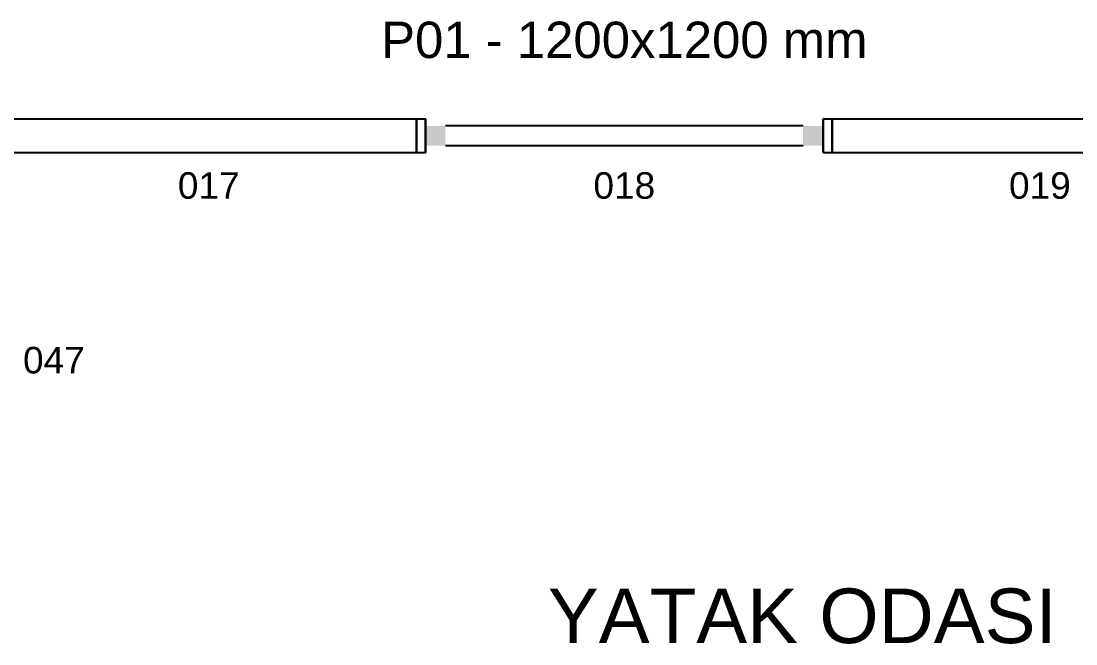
# Model space of a CAD drawing. Header units: millimetres. Extents: x -973 to 28250, y -35942 to 8545.
# Drawn here: x 7691 to 10876, y -19585 to -17703 of the extents above; entities that cross this region are included whole.
import ezdxf
from ezdxf.enums import TextEntityAlignment as Align

# ---------------------------------------------------------------- set-up
doc = ezdxf.new("R2010")
doc.units = ezdxf.units.MM
for name, color, linetype in [('PENCERE', 10, 'Continuous'), ('R02_AKS', 8, 'Continuous'), ('R02_DUVAR', 7, 'Continuous'), ('R02_PENCERE', 4, 'Continuous'), ('R02_YAZI', 7, 'Continuous')]:
    doc.layers.add(name, color=color, linetype=linetype)
doc.styles.get("Standard").update_dxf_attribs({"font": 'Arial.ttf'})

# ---------------------------------------------------------------- blocks, each defined once
blk = doc.blocks.new('R02_CK_D01_H_1_1_P')
blk.add_lwpolyline([(0, 0), (1255, 0), (1255, 100), (0, 100)], close=True)
blk = doc.blocks.new('R02_SRC_P01')
at = {"layer": 'PENCERE', "color": 1}
for p, q in [((53387.01, 8192.86), (53397.01, 8192.86)), ((53389.01, 8186.86), (53389.01, 8078.86)), ((53395.01, 8186.86), (53395.01, 8078.86)), ((53387.01, 8072.86), (53397.01, 8072.86))]:
    blk.add_line(p, q, dxfattribs=at)
for points in [[(53389.01, 8192.86), (53389.01, 8186.86), (53395.01, 8192.86), (53395.01, 8186.86)], [(53389.01, 8072.86), (53389.01, 8078.86), (53395.01, 8072.86), (53395.01, 8078.86)]]:
    blk.add_solid(points, dxfattribs=at)
blk = doc.blocks.new('R02_CK_D05_H_1_1_P')
for points in [[(0, 0), (27.5, 0), (27.5, 100), (0, 100)], [(1227.5, 0), (1255, 0), (1255, 100), (1227.5, 100)]]:
    blk.add_lwpolyline(points, close=True)
at = {"xscale": 10, "yscale": 10, "rotation": 270}
blk.add_blockref('R02_SRC_P01', (-80701.10801, 533970.0577), dxfattribs=at)

msp = doc.modelspace()

# ---------------------------------------------------------------- block references
at = {"layer": 'R02_DUVAR'}
for name, p in [('R02_CK_D01_H_1_1_P', (7630, -18100)), ('R02_CK_D05_H_1_1_P', (8885, -18100)), ('R02_CK_D01_H_1_1_P', (10140, -18100))]:
    msp.add_blockref(name, p, dxfattribs=at)

# ---------------------------------------------------------------- texts
at = {"layer": 'R02_AKS'}
for s, p in [('017', (8257.5, -18200)), ('018', (9512.5, -18200)), ('019', (10767.5, -18200)), ('047', (7790, -18727.5))]:
    msp.add_text(s, height=80, dxfattribs=at).set_placement(p, align=Align.MIDDLE_CENTER)
at = {"layer": 'R02_PENCERE'}
msp.add_text('P01 - 1200x1200 mm', height=110, dxfattribs=at).set_placement((9512.5, -17760), align=Align.MIDDLE_CENTER)
at = {"layer": 'R02_YAZI'}
msp.add_text('YATAK ODASI', height=165, dxfattribs=at).set_placement((10050, -19500), align=Align.MIDDLE_CENTER)

doc.saveas('drawing.dxf')
